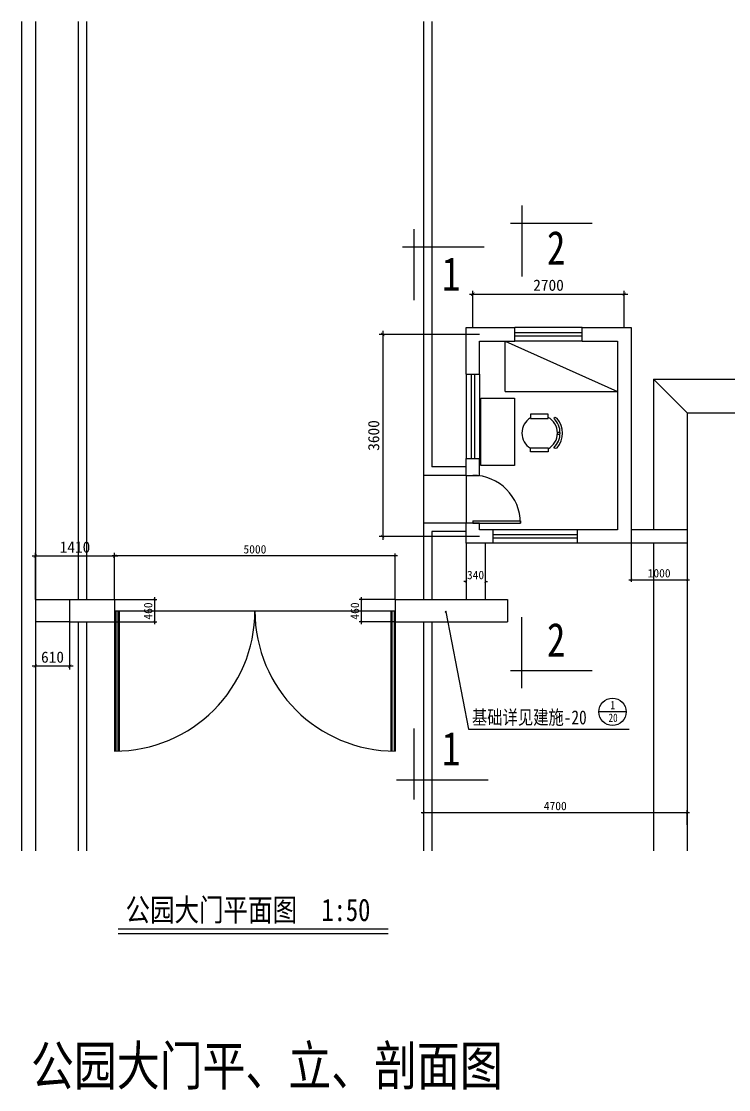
# Model space of a CAD drawing. Extents: x -747684 to -328837, y -438585 to -235181.
# Drawn here: x -354034 to -341436, y -254198 to -235181 of the extents above; entities that cross this region are included whole.
import ezdxf

# ---------------------------------------------------------------- set-up
doc = ezdxf.new("R2010")
doc.units = 0
doc.header["$LTSCALE"] = 100
doc.header["$MEASUREMENT"] = 0
doc.layers.get('0').update_dxf_attribs({"linetype": 'CONTINUOUS'})
doc.layers.get('DEFPOINTS').update_dxf_attribs({"linetype": 'CONTINUOUS'})
doc.layers.add('2D', color=7, linetype='CONTINUOUS')
doc.layers.add('INSERT', color=7, linetype='CONTINUOUS')
doc.styles.get("Standard").update_dxf_attribs({"font": 'SimSun.ttf'})

# ---------------------------------------------------------------- blocks, each defined once
blk = doc.blocks.new('_ARCHTICK')
at = {"color": 0, "linetype": 'BYBLOCK', "const_width": 0.15}
blk.add_lwpolyline([(-0.5, -0.5), (0.5, 0.5)], dxfattribs=at)

msp = doc.modelspace()

# ---------------------------------------------------------------- linework, layer by layer
at = {"color": 2, "linetype": 'BYBLOCK'}
for p, q in [((-345994, -240633), (-345994, -239979)), ((-343294, -240633), (-343294, -239979)), ((-346054, -240039), (-343234, -240039)), ((-345874, -240753), (-347658, -240753)), ((-347598, -240693), (-347598, -244413)), ((-345874, -244353), (-347658, -244353)), ((-343174, -244473), (-343174, -245161)), ((-342174, -244473), (-342174, -245161)), ((-352314, -244701), (-353844, -244701)), ((-353784, -245473), (-353784, -244641)), ((-347334, -244695), (-352414, -244695)), ((-352374, -245473), (-352374, -244641)), ((-352374, -245473), (-352374, -244655)), ((-347374, -245473), (-347374, -244655)), ((-346114, -245061), (-346114, -245193)), ((-345774, -245061), (-345774, -245193)), ((-343214, -245121), (-342134, -245121)), ((-346114, -245153), (-346154, -245153)), ((-345774, -245153), (-345734, -245153)), ((-353784, -245473), (-353784, -246720)), ((-353174, -245473), (-353174, -246720)), ((-352374, -245473), (-351621, -245473)), ((-351661, -245433), (-351661, -245913)), ((-347374, -245473), (-348020, -245473)), ((-347980, -245433), (-347980, -245913)), ((-352374, -245873), (-351621, -245873)), ((-347374, -245873), (-348020, -245873)), ((-353114, -246660), (-353844, -246660)), ((-346914, -249264), (-342134, -249264)), ((-346874, -249208), (-346874, -249304)), ((-342174, -249486), (-342174, -249224))]:
    msp.add_line(p, q, dxfattribs=at)
at = {"color": 0, "linetype": 'BYBLOCK', "const_width": 6}
for points in [[(-351641, -245493), (-351681, -245453)], [(-347960, -245493), (-348000, -245453)], [(-351681, -245853), (-351641, -245893)], [(-348000, -245853), (-347960, -245893)]]:
    msp.add_lwpolyline(points, dxfattribs=at)
at = {"layer": '2D'}
for p, q in [((-344653, -242172), (-344965, -242172)), ((-344965, -242172), (-344965, -242249)), ((-344965, -242249), (-344653, -242249)), ((-344653, -242249), (-344653, -242172)), ((-344528, -242233), (-344549, -242248)), ((-344488, -242248), (-344528, -242233)), ((-344486, -242492), (-344438, -242492)), ((-344486, -242528), (-344438, -242528)), ((-344965, -242847), (-344965, -242771)), ((-344965, -242771), (-344653, -242771)), ((-344653, -242847), (-344965, -242847)), ((-344653, -242771), (-344653, -242847)), ((-344549, -242771), (-344522, -242779)), ((-344522, -242779), (-344488, -242771))]:
    msp.add_line(p, q, dxfattribs=at)
for radius, start, end in [(317, 121.0762, 238.9238), (317, 298.0535, 61.9465), (364, 314.1212, 45.8788), (409, 320.2727, 39.7273)]:
    msp.add_arc((-344802, -242510), radius, start, end, dxfattribs=at)
at = {"layer": 'DEFPOINTS', "color": 0, "linetype": 'BYBLOCK'}
for p in [(-343294, -240039), (-345994, -240633), (-345874, -240753), (-343294, -240633), (-347598, -244353), (-345874, -244353), (-343174, -244473), (-342174, -244473), (-353784, -244701), (-352374, -244695), (-346114, -245061), (-345774, -245061), (-342174, -245121), (-345774, -245153), (-353784, -245473), (-353784, -245473), (-353174, -245473), (-352374, -245473), (-352374, -245473), (-352374, -245473), (-347374, -245473), (-347374, -245473), (-352374, -245873), (-351661, -245873), (-347980, -245873), (-347374, -245873), (-353784, -246660), (-346874, -249208), (-342174, -249264), (-342174, -249486)]:
    msp.add_point(p, dxfattribs=at)
at = {"layer": 'INSERT', "color": 7}
for p, q in [((-354034, -235181), (-354034, -249949)), ((-353784, -235181), (-353784, -245473)), ((-353024, -235181), (-353024, -245473)), ((-352874, -235181), (-352874, -245473)), ((-346874, -235181), (-346874, -243263)), ((-346724, -235181), (-346724, -243113)), ((-345414, -241773), (-345414, -240873)), ((-345414, -240873), (-343414, -241773)), ((-345849, -241889), (-345249, -241889)), ((-345849, -243089), (-345849, -241889)), ((-345414, -241773), (-343414, -241773)), ((-345249, -241889), (-345249, -243089)), ((-346874, -242151), (-346874, -243263)), ((-346114, -243113), (-346724, -243113)), ((-345249, -243089), (-345849, -243089)), ((-346114, -243263), (-346874, -243263)), ((-346874, -243263), (-346874, -244113)), ((-346114, -244113), (-346874, -244113)), ((-346874, -244113), (-346874, -245473)), ((-346874, -244113), (-346874, -245473)), ((-345994, -244073), (-345144, -244073)), ((-345994, -244113), (-345144, -244113)), ((-345144, -244073), (-345144, -244113)), ((-346724, -244263), (-346724, -245473)), ((-346724, -244263), (-346724, -245473)), ((-346114, -244263), (-346724, -244263)), ((-352374, -245673), (-352294, -245673)), ((-352354, -245673), (-352354, -248173)), ((-352314, -245673), (-352314, -248172)), ((-347434, -245673), (-347434, -248172)), ((-347394, -245673), (-347394, -248173)), ((-353784, -245873), (-353784, -249949)), ((-353024, -245873), (-353024, -249949)), ((-352874, -245873), (-352874, -249949)), ((-346874, -245873), (-346874, -249949)), ((-346724, -245873), (-346724, -249949)), ((-352310, -251419, -1048), (-347500, -251419, -1048))]:
    msp.add_line(p, q, dxfattribs=at)
at = {"layer": 'INSERT', "color": 4}
for p, q in [((-345117, -238457), (-345117, -239722)), ((-345319, -238774), (-343867, -238774)), ((-347041, -238878), (-347041, -240143)), ((-347243, -239194), (-345791, -239194)), ((-345117, -247051), (-345117, -245785)), ((-345319, -246734), (-343867, -246734)), ((-347041, -247771), (-347041, -249036)), ((-347355, -248686), (-345717, -248686)), ((-352310, -251338, -1048), (-347500, -251338, -1048))]:
    msp.add_line(p, q, dxfattribs=at)
at = {"layer": 'INSERT', "color": 6}
for p, q in [((-346114, -240633), (-345244, -240633)), ((-346114, -241463), (-346114, -240633)), ((-345244, -240873), (-345244, -240633)), ((-344044, -240873), (-344044, -240633)), ((-344044, -240633), (-343174, -240633)), ((-343174, -240633), (-343174, -244473)), ((-345874, -240873), (-345244, -240873)), ((-345874, -241463), (-345874, -240873)), ((-344044, -240873), (-343414, -240873)), ((-343414, -240873), (-343414, -244233)), ((-346114, -241463), (-345874, -241463)), ((-342174, -242151), (-342174, -249949)), ((-342174, -242151), (-338540, -242151)), ((-346114, -242963), (-345874, -242963)), ((-346114, -243263), (-346114, -242963)), ((-345874, -243263), (-345874, -242963)), ((-346114, -243263), (-345874, -243263)), ((-346114, -244473), (-346114, -244113)), ((-345874, -244113), (-346114, -244113)), ((-345874, -244233), (-345874, -244113)), ((-345634, -244233), (-345874, -244233)), ((-345634, -244233), (-345634, -244473)), ((-344134, -244233), (-344134, -244473)), ((-343414, -244233), (-344134, -244233)), ((-342174, -244233), (-343174, -244233)), ((-345634, -244473), (-346114, -244473)), ((-346114, -244473), (-346114, -245473)), ((-345774, -244473), (-345774, -245473)), ((-342174, -244473), (-344134, -244473)), ((-353784, -245473), (-352374, -245473)), ((-353784, -245473), (-353784, -245873)), ((-353174, -245473), (-353174, -245873)), ((-352374, -245473), (-352374, -245873)), ((-347374, -245473), (-347374, -245873)), ((-347374, -245473), (-345374, -245473)), ((-345374, -245473), (-345374, -245873)), ((-353174, -245873), (-353784, -245873)), ((-353174, -245873), (-352374, -245873)), ((-347374, -245873), (-345374, -245873))]:
    msp.add_line(p, q, dxfattribs=at)
at = {"layer": 'INSERT', "color": 9}
for p, q in [((-344044, -240633), (-345244, -240633)), ((-344044, -240723), (-345244, -240723)), ((-344044, -240783), (-345244, -240783)), ((-344044, -240873), (-345244, -240873)), ((-346114, -241463), (-346114, -242963)), ((-346024, -241463), (-346024, -242963)), ((-345964, -241463), (-345964, -242963)), ((-345874, -241463), (-345874, -242963)), ((-342774, -241551), (-342774, -244233)), ((-342774, -241551), (-338540, -241551)), ((-342174, -242151), (-342774, -241551)), ((-346114, -243263), (-346114, -244113)), ((-344134, -244233), (-345634, -244233)), ((-344134, -244323), (-345634, -244323)), ((-344134, -244383), (-345634, -244383)), ((-344134, -244473), (-345634, -244473)), ((-342774, -244473), (-342774, -249949)), ((-352374, -245673), (-352374, -248173)), ((-352294, -245673), (-352294, -248171)), ((-347454, -245673), (-347454, -248171)), ((-347374, -245673), (-347374, -248173))]:
    msp.add_line(p, q, dxfattribs=at)
at = {"layer": 'INSERT'}
msp.add_line((-345994, -244073), (-345994, -244113), dxfattribs=at)
at = {"layer": 'INSERT', "color": 8}
msp.add_line((-352374, -245673), (-347374, -245673), dxfattribs=at)
at = {"layer": 'INSERT', "color": 2}
for p, q in [((-346476, -245691), (-346072, -247782)), ((-346072, -247782), (-343208, -247782))]:
    msp.add_line(p, q, dxfattribs=at)
at = {"layer": 'INSERT', "color": 30}
msp.add_line((-343261, -247473), (-343751, -247473), dxfattribs=at)
msp.add_circle((-343505, -247473), 244, dxfattribs=at)
at = {"layer": 'INSERT', "color": 9}
for centre, radius, start, end in [((-345994, -244113), 850, 0, 90), ((-352374, -245673), 2500, 270, 360), ((-347374, -245673), 2500, 180, 270)]:
    msp.add_arc(centre, radius, start, end, dxfattribs=at)
at = {"layer": 'INSERT', "color": 7}
for start, end in [(0, 180), (180, 0)]:
    msp.add_arc((-346476, -245691), 8.75, start, end, dxfattribs=at)

# ---------------------------------------------------------------- block references
at = {"color": 2, "linetype": 'BYBLOCK'}
for p, xscale, yscale, zscale, rotation in [((-345994, -240039), 60, 60, 60, 180), ((-347598, -240753), 60, 60, 60, 90), ((-347598, -244353), 60, 60, 60, 270), ((-353784, -244701), 60, 60, 60, 180), ((-352374, -244695), 40, 40, 40, 180), ((-345774, -245153), 40, 40, 40, 180), ((-343174, -245121), 40, 40, 40, 180), ((-353784, -246660), 60, 60, 60, 180), ((-346874, -249264), 40, 40, 40, 180)]:
    msp.add_blockref('_ARCHTICK', p, dxfattribs=dict(at, xscale=xscale, yscale=yscale, zscale=zscale, rotation=rotation))
for p, xscale, yscale, zscale in [((-343294, -240039), 60, 60, 60), ((-352374, -244701), 60, 60, 60), ((-347374, -244695), 40, 40, 40), ((-346114, -245153), 40, 40, 40), ((-342174, -245121), 40, 40, 40), ((-353174, -246660), 60, 60, 60), ((-342174, -249264), 40, 40, 40)]:
    msp.add_blockref('_ARCHTICK', p, dxfattribs=dict(at, xscale=xscale, yscale=yscale, zscale=zscale))

# ---------------------------------------------------------------- texts
at = {"width": 0.8}
for s, height, p in [('2', 600, (-344672, -239512, -5390)), ('1', 600, (-346542, -239977, -5390)), ('2', 600, (-344672, -246489, -5390)), ('基础详见建施-20', 250, (-346009, -247696, -5390)), ('1', 150, (-343542, -247428, -5390)), ('20', 150, (-343576, -247654, -5390)), ('1', 600, (-346542, -248426, -5390)), ('公园大门平面图  1:50', 400, (-352179, -251198, -5390)), ('公园大门平、立、剖面图', 700, (-353862, -254122, -11829))]:
    msp.add_text(s, height=height, dxfattribs=at).set_placement(p)
at = {"color": 9, "linetype": 'BYBLOCK', "attachment_point": 5}
for s, insert, char_height in [('\\A1;2700', (-344644, -239879), 200), ('\\A1;1410', (-353079, -244541), 200), ('\\A1;5000', (-349874, -244580), 150), ('\\A1;1000', (-342674, -245006), 150), ('\\A1;340', (-345944, -245038), 150), ('\\A1;610', (-353479, -246500), 200), ('\\A1;4700', (-344524, -249149), 150)]:
    msp.add_mtext(s, dxfattribs=dict(at, insert=insert, char_height=char_height))
at = {"color": 9, "linetype": 'BYBLOCK', "insert": (-347758, -242553), "char_height": 200, "attachment_point": 5, "rotation": 90}
msp.add_mtext('\\A1;3600', dxfattribs=at)
at = {"layer": 'INSERT', "color": 9}
for p in [(-351701, -245831), (-348020, -245831)]:
    msp.add_text('460', height=150, rotation=90, dxfattribs=at).set_placement(p)

doc.saveas('drawing.dxf')
